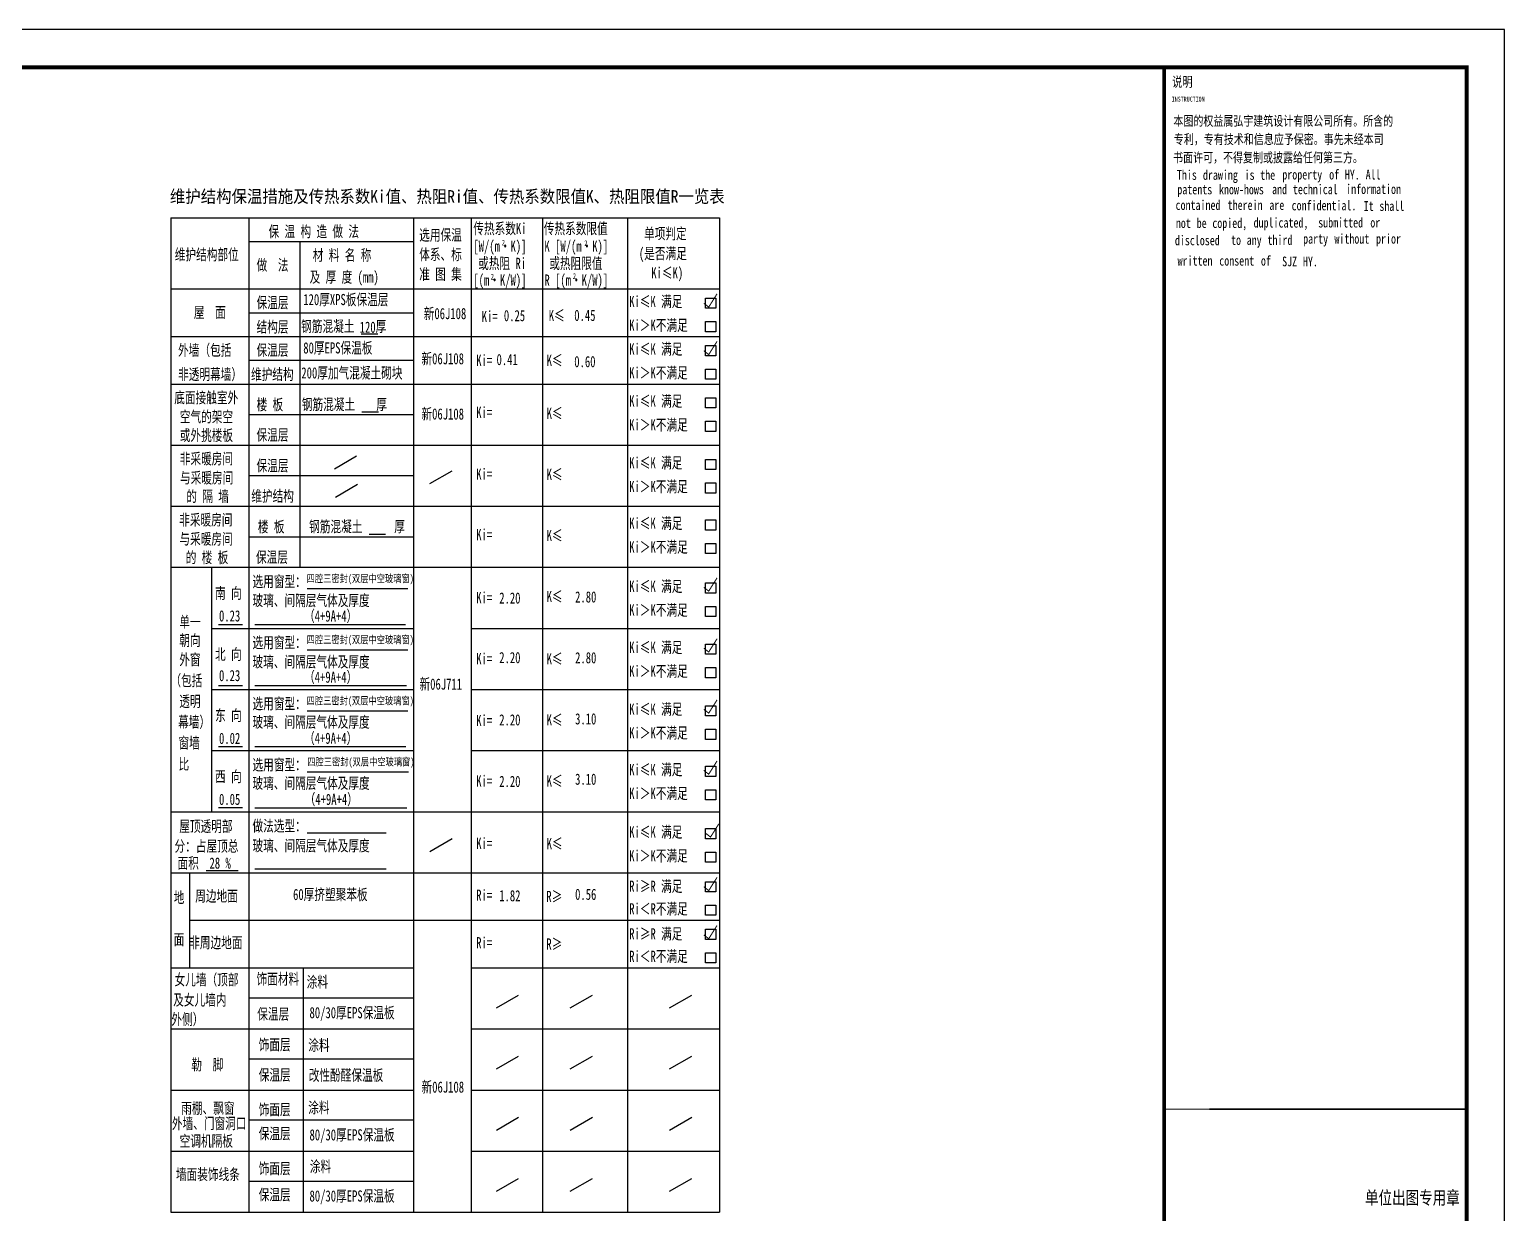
# Model space of a CAD drawing. Extents: x 174641 to 414490, y 73126 to 493158.
# Drawn here: x 219758 to 258758, y 288226 to 319536 of the extents above; entities that cross this region are included whole.
import ezdxf

# ---------------------------------------------------------------- set-up
doc = ezdxf.new("R2010")
doc.units = 0
doc.header["$LTSCALE"] = 1000
doc.header["$MEASUREMENT"] = 0
for name, color, linetype in [('PUB_TEXT', 7, 'Continuous'), ('PUB_TITLE', 7, 'Continuous'), ('TK', 126, 'Continuous'), ('TWT_TITLE', 7, 'Continuous')]:
    doc.layers.add(name, color=color, linetype=linetype)
doc.styles.add('-宋体', font='', dxfattribs={"width": 0.8})
doc.styles.add('STYLE3', font='', dxfattribs={"width": 0.7})
doc.styles.get('-宋体').set_extended_font_data('SimSun')
doc.styles.get('STYLE3').set_extended_font_data('SimSun')

msp = doc.modelspace()

# ---------------------------------------------------------------- linework, layer by layer
for p, q in [((249757.8, 261135.6), (249757.8, 318535.6)), ((257757.8, 290984.7), (250957.8, 290984.7)), ((250957.8, 290984.7), (257757.8, 290984.7))]:
    msp.add_line(p, q)
at = {"const_width": 34}
msp.add_lwpolyline([(249757.8, 290984.7), (257757.8, 290984.7)], dxfattribs=at)
at = {"layer": 'PUB_TEXT'}
for p, q in [((223495, 314559.4), (237999.8, 314559.4)), ((223495, 314559.4), (223495, 288259.7)), ((225559.5, 314559.4), (225559.5, 288259.7)), ((229910.2, 314559.4), (229910.2, 288259.7)), ((231436.2, 314559.4), (231436.2, 288259.7)), ((233321.1, 314559.4), (233321.1, 288259.7)), ((235565.1, 314559.4), (235565.1, 288259.7)), ((237999.8, 314559.4), (237999.8, 288259.7)), ((225559.5, 313931.1), (229910.2, 313931.1)), ((226905.9, 313931.1), (226905.9, 305314.1)), ((223495, 312674.4), (237999.8, 312674.4)), ((225559.5, 312046.1), (229910.2, 312046.1)), ((223495, 311417.8), (237999.8, 311417.8)), ((223495, 311417.8), (237999.8, 311417.8)), ((228529.3, 311485.7), (228963.9, 311485.7)), ((225559.5, 310789.5), (229910.2, 310789.5)), ((223495, 310161.2), (237999.8, 310161.2)), ((225559.5, 309353.3), (229910.2, 309353.3)), ((228547.3, 309421.2), (228981.9, 309421.2)), ((223495, 308545.5), (237999.8, 308545.5)), ((227821.1, 307921.8), (228407.2, 308260.2)), ((225559.5, 307737.6), (229910.2, 307737.6)), ((230345, 307527.2), (230931.2, 307865.6)), ((227847.9, 307171.7), (228434.1, 307510.1)), ((223495, 306929.8), (237999.8, 306929.8)), ((228740.2, 306189.9), (229174.7, 306189.9)), ((225559.5, 306122), (229910.2, 306122)), ((223495, 305314.1), (237999.8, 305314.1)), ((223495, 305314.1), (237999.8, 305314.1)), ((224572.1, 305314.1), (224572.1, 298851.4)), ((227102.8, 304751.1), (229764.2, 304751.1)), ((224572.1, 303698.4), (229910.2, 303698.4)), ((224755.3, 303802.5), (225390.6, 303802.5)), ((225714.8, 303802.8), (229702.9, 303802.8)), ((231436.2, 303698.4), (237999.8, 303698.4)), ((227102.8, 303135.4), (229760.9, 303135.4)), ((224572.1, 302082.8), (229910.2, 302082.8)), ((224755.3, 302186.8), (225390.6, 302186.8)), ((225714.8, 302187.1), (229725.5, 302187.1)), ((231436.2, 302082.8), (237999.8, 302082.8)), ((227102.8, 301519.7), (229760.9, 301519.7)), ((224572.1, 300467.1), (229910.2, 300467.1)), ((224755.3, 300578), (225390.6, 300578)), ((225714.8, 300571.4), (229712.5, 300571.4)), ((231436.2, 300467.1), (237999.8, 300467.1)), ((227102.8, 299904), (229780, 299904)), ((223495, 298851.4), (237999.8, 298851.4)), ((224755.3, 298962.3), (225390.6, 298962.3)), ((225714.8, 298955.8), (229734.8, 298955.8)), ((227102.8, 298288.3), (229184.5, 298288.3)), ((230345, 297799.7), (230931.2, 298138.1)), ((223495, 297235.7), (237999.8, 297235.7)), ((223988.7, 297235.7), (223988.7, 294722.4)), ((224427.9, 297294.2), (225276.1, 297294.2)), ((225714.8, 297340.1), (229184.5, 297340.1)), ((223988.7, 295979.1), (237999.8, 295979.1)), ((223495, 294722.4), (229910.2, 294722.4)), ((225559.5, 294722.4), (229910.2, 294722.4)), ((226990.4, 294722.4), (226990.4, 293106.8)), ((231436.2, 294722.4), (237999.8, 294722.4)), ((225559.5, 293931.3), (229910.2, 293931.3)), ((232104.3, 293663.7), (232690.5, 294002.1)), ((234054.4, 293663.7), (234640.6, 294002.1)), ((236682.8, 293663.7), (237268.9, 294002.1)), ((223495, 293106.8), (229910.2, 293106.8)), ((223495, 293106.8), (229910.2, 293106.8)), ((226990.4, 293106.8), (226990.4, 291491.1)), ((231436.2, 293106.8), (237999.8, 293106.8)), ((225559.5, 292315.6), (229910.2, 292315.6)), ((232104.3, 292048), (232690.5, 292386.4)), ((234054.4, 292048), (234640.6, 292386.4)), ((236682.8, 292048), (237268.9, 292386.4)), ((223495, 291491.1), (229910.2, 291491.1)), ((223495, 291491.1), (229910.2, 291491.1)), ((226990.4, 291491.1), (226990.4, 289875.4)), ((231436.2, 291491.1), (237999.8, 291491.1)), ((225559.5, 290699.9), (229910.2, 290699.9)), ((232104.3, 290432.3), (232690.5, 290770.8)), ((234054.4, 290432.3), (234640.6, 290770.8)), ((236682.8, 290432.3), (237268.9, 290770.8)), ((223495, 289875.4), (229910.2, 289875.4)), ((223495, 289875.4), (229910.2, 289875.4)), ((226990.4, 289875.4), (226990.4, 288259.7)), ((226990.4, 289875.4), (226990.4, 288259.7)), ((231436.2, 289875.4), (237999.8, 289875.4)), ((225559.5, 289084.3), (229910.2, 289084.3)), ((232104.3, 288816.7), (232690.5, 289155.1)), ((234054.4, 288816.7), (234640.6, 289155.1)), ((236682.8, 288816.7), (237268.9, 289155.1)), ((223495, 288259.7), (237999.8, 288259.7))]:
    msp.add_line(p, q, dxfattribs=at)
at = {"layer": 'PUB_TEXT', "const_width": 26.9}
for points in [[(237586.8, 312295.3), (237717.2, 312195.6), (237937.4, 312545.6), (237937.4, 312545.6)], [(237586.8, 311038.7), (237717.2, 310939), (237937.4, 311289), (237937.4, 311289)], [(237586.8, 304784.1), (237717.2, 304684.4), (237937.4, 305034.4), (237937.4, 305034.4)], [(237586.8, 303173.9), (237717.2, 303074.2), (237937.4, 303424.2), (237937.4, 303424.2)], [(237586.8, 301558.2), (237717.2, 301458.5), (237937.4, 301808.5), (237937.4, 301808.5)], [(237586.8, 299942.5), (237717.2, 299842.9), (237937.4, 300192.9), (237937.4, 300192.9)], [(237634.7, 298280.9), (237765.1, 298181.2), (237985.3, 298531.2), (237985.3, 298531.2)], [(237586.8, 296865.1), (237717.2, 296765.4), (237937.4, 297115.4), (237937.4, 297115.4)], [(237586.8, 295592.8), (237717.2, 295493.1), (237937.4, 295843.1), (237937.4, 295843.1)]]:
    msp.add_lwpolyline(points, dxfattribs=at)
at = {"layer": 'PUB_TEXT'}
for points in [[(237632.6, 312431.5), (237901.9, 312431.5), (237901.9, 312162.2), (237632.6, 312162.2)], [(237632.6, 311811.3), (237901.9, 311811.3), (237901.9, 311542), (237632.6, 311542)], [(237632.6, 311174.9), (237901.9, 311174.9), (237901.9, 310905.6), (237632.6, 310905.6)], [(237632.6, 310554.7), (237901.9, 310554.7), (237901.9, 310285.4), (237632.6, 310285.4)], [(237632.6, 309798.2), (237901.9, 309798.2), (237901.9, 309528.9), (237632.6, 309528.9)], [(237632.6, 309177.9), (237901.9, 309177.9), (237901.9, 308908.6), (237632.6, 308908.6)], [(237632.6, 308165.3), (237901.9, 308165.3), (237901.9, 307896), (237632.6, 307896)], [(237632.6, 307545.1), (237901.9, 307545.1), (237901.9, 307275.8), (237632.6, 307275.8)], [(237632.6, 306566.8), (237901.9, 306566.8), (237901.9, 306297.5), (237632.6, 306297.5)], [(237632.6, 305946.6), (237901.9, 305946.6), (237901.9, 305677.3), (237632.6, 305677.3)], [(237632.6, 304899.7), (237901.9, 304899.7), (237901.9, 304630.4), (237632.6, 304630.4)], [(237632.6, 304279.4), (237901.9, 304279.4), (237901.9, 304010.1), (237632.6, 304010.1)], [(237632.6, 303284), (237901.9, 303284), (237901.9, 303014.7), (237632.6, 303014.7)], [(237632.6, 302663.7), (237901.9, 302663.7), (237901.9, 302394.5), (237632.6, 302394.5)], [(237632.6, 301651.1), (237901.9, 301651.1), (237901.9, 301381.9), (237632.6, 301381.9)], [(237632.6, 301030.9), (237901.9, 301030.9), (237901.9, 300761.6), (237632.6, 300761.6)], [(237632.6, 300052.6), (237901.9, 300052.6), (237901.9, 299783.3), (237632.6, 299783.3)], [(237632.6, 299432.4), (237901.9, 299432.4), (237901.9, 299163.1), (237632.6, 299163.1)], [(237632.6, 298402.6), (237901.9, 298402.6), (237901.9, 298133.3), (237632.6, 298133.3)], [(237632.6, 297782.4), (237901.9, 297782.4), (237901.9, 297513.1), (237632.6, 297513.1)], [(237632.6, 297000.3), (237901.9, 297000.3), (237901.9, 296731), (237632.6, 296731)], [(237632.6, 296380), (237901.9, 296380), (237901.9, 296110.8), (237632.6, 296110.8)], [(237632.6, 295743.6), (237901.9, 295743.6), (237901.9, 295474.3), (237632.6, 295474.3)], [(237632.6, 295123.4), (237901.9, 295123.4), (237901.9, 294854.1), (237632.6, 294854.1)]]:
    msp.add_lwpolyline(points, close=True, dxfattribs=at)
at = {"layer": 'PUB_TITLE', "const_width": 100}
msp.add_lwpolyline([(249757.8, 318535.6), (257757.8, 318535.6), (257757.8, 261136), (249757.8, 261136)], close=True, dxfattribs=at)
at = {"layer": 'TWT_TITLE'}
msp.add_lwpolyline([(174657.8, 260135.6), (258757.8, 260135.6), (258757.8, 319535.6), (174657.8, 319535.6)], close=True, dxfattribs=at)
at = {"layer": 'TWT_TITLE', "const_width": 100}
msp.add_lwpolyline([(177157.8, 261135.6), (257757.8, 261135.6), (257757.8, 318535.6), (177157.8, 318535.6)], close=True, dxfattribs=at)

# ---------------------------------------------------------------- texts
at = {"style": '-宋体', "width": 0.75}
for s, height, p in [('INSTRUCTION', 129.153, (249959, 317629.3)), ('单位出图专用章', 350, (255069.5, 288468))]:
    msp.add_text(s, height=height, dxfattribs=at).set_placement(p)
at = {"ltscale": 1000, "style": 'STYLE3', "width": 0.9}
msp.add_text('维护结构保温措施及传热系数Ki值、热阻Ri值、传热系数限值K、热阻限值R一览表', height=331.992, dxfattribs=at).set_placement((223469.5, 314955.2))
at = {"color": 1, "ltscale": 1000, "style": 'STYLE3', "width": 0.78}
for p in [(227085.8, 304916.4, 1060.3), (227085.8, 303300.7, 1060.3), (227085.8, 301685.1, 1060.3), (227101.6, 300069.4, 1060.3)]:
    msp.add_text('四腔三密封(双层中空玻璃窗)', height=200, dxfattribs=at).set_placement(p)
at = {"layer": 'PUB_TEXT', "style": 'STYLE3', "width": 0.7}
for s, height, p in [('保 温 构 造 做 法', 295, (226079.1, 314047.2)), ('传热系数Ki', 295, (231493, 314126.3)), ('传热系数限值', 295, (233356.9, 314126.3)), ('选用保温', 295, (230062.5, 313954.5)), ('[W/(m·K)]', 295, (231493, 313658)), ('2', 150, (232244.7, 313823.9)), ('K [W/(m·K)]', 295, (233372.9, 313658)), ('2', 150, (234426.8, 313809.4)), ('单项判定', 295, (236006.6, 313991.9)), ('维护结构部位', 295, (223599.1, 313437.1)), ('材 料 名 称', 295, (227248.1, 313422.9)), ('体系、标', 295, (230062.5, 313439.3)), ('(是否满足', 295, (235870.3, 313465.7)), ('做  法', 295, (225761.4, 313159.6)), ('及 厚 度 (mm)', 295, (227165.2, 312842.8)), ('准 图 集', 295, (230062.5, 312918.9)), ('或热阻 Ri', 295, (231620.5, 313204.9)), ('或热阻限值', 295, (233500.5, 313204.9)), ('Ki≤K)', 295, (236198.3, 312953.7)), ('[(m·K/W)]', 295, (231493, 312762.1)), ('2', 150, (231953.4, 312923.6)), ('R [(m·K/W)]', 295, (233372.9, 312762.1)), ('2', 150, (234123.2, 312938.3)), ('保温层', 295, (225761.4, 312167.5)), ('120厚XPS板保温层', 295, (226996.9, 312247.2)), ('Ki≤K 满足', 295, (235613.9, 312196.1)), ('屋  面', 295, (224102.6, 311909.7)), ('新06J108', 295, (230182, 311876.5)), ('Ki=', 295, (231715, 311800.4)), ('0.25', 295, (232300.7, 311822.6)), ('K≤', 295, (233487.6, 311826.4)), ('0.45', 295, (234161.4, 311829.4)), ('结构层', 295, (225761.4, 311525.2)), ('钢筋混凝土    厚', 295, (226940.7, 311540.3)), ('120', 295, (228488.4, 311516.4)), ('Ki＞K不满足', 295, (235613.9, 311567.8)), ('外墙（包括', 295, (223687.4, 310910.9)), ('保温层', 295, (225761.4, 310910.9)), ('80厚EPS保温板', 295, (226996.9, 310969.1)), ('Ki≤K 满足', 295, (235613.9, 310939.5)), ('新06J108', 295, (230121.2, 310682.1)), ('Ki=', 295, (231568.8, 310639.5)), ('0.41', 295, (232106.7, 310660.9)), ('K≤', 295, (233431.8, 310639.5)), ('0.60', 295, (234161.4, 310606)), ('非透明幕墙）', 295, (223687.4, 310270.8)), ('维护结构', 295, (225614.6, 310268.5)), ('200厚加气混凝土砌块', 295, (226945.3, 310308.2)), ('Ki＞K不满足', 295, (235613.9, 310311.2)), ('底面接触室外', 295, (223585.7, 309654.2)), ('楼 板', 295, (225761.4, 309469.6)), ('钢筋混凝土    厚', 295, (226958.7, 309475.8)), ('Ki≤K 满足', 295, (235613.9, 309562.8)), ('空气的架空', 295, (223731.7, 309148.8)), ('新06J108', 295, (230121.2, 309221.1)), ('Ki=', 295, (231568.8, 309262.7)), ('K≤', 295, (233431.8, 309239.2)), ('Ki＞K不满足', 295, (235613.9, 308934.4)), ('或外挑楼板', 295, (223731.7, 308658.9)), ('保温层', 295, (225761.4, 308666.6)), ('非采暖房间', 295, (223730.9, 308038.6)), ('保温层', 295, (225761.4, 307855.4)), ('Ki≤K 满足', 295, (235613.9, 307929.9)), ('与采暖房间', 295, (223736.8, 307533.2)), ('Ki=', 295, (231568.8, 307629.9)), ('K≤', 295, (233431.8, 307623.6)), ('的 隔 墙', 295, (223903.5, 307043.2)), ('维护结构', 295, (225622.5, 307050.9)), ('Ki＞K不满足', 295, (235613.9, 307301.6)), ('非采暖房间', 295, (223716.2, 306422.9)), ('楼 板', 295, (225796.3, 306239.7)), ('钢筋混凝土      厚', 295, (227151.5, 306244.4)), ('Ki≤K 满足', 295, (235613.9, 306331.4)), ('与采暖房间', 295, (223722.1, 305917.5)), ('Ki=', 295, (231568.8, 306031.4)), ('K≤', 295, (233431.8, 306007.9)), ('的 楼 板', 295, (223888.8, 305427.6)), ('保温层', 295, (225746.1, 305435.2)), ('Ki＞K不满足', 295, (235613.9, 305703.1)), ('选用窗型： ', 295, (225654.3, 304793.2)), ('Ki≤K 满足', 295, (235613.9, 304664.3)), ('南 向', 295, (224664.7, 304483.7)), ('玻璃、间隔层气体及厚度', 295, (225654.3, 304291.1)), ('Ki=', 295, (231568.8, 304364.2)), ('2.20', 295, (232177.5, 304354.4)), ('K≤', 295, (233431.8, 304392.2)), ('2.80', 295, (234183.9, 304383.1)), ('（4+9A+4）', 295, (227017.4, 303877.6)), ('Ki＞K不满足', 295, (235613.9, 304035.9)), ('单一', 295, (223719, 303723.8)), ('0.23', 295, (224768.9, 303882.1)), ('朝向', 295, (223719, 303235.6)), ('选用窗型： ', 295, (225654.3, 303177.5)), ('外窗', 295, (223719, 302726.2)), ('北 向', 295, (224664.7, 302868.1)), ('Ki=', 295, (231568.8, 302748.5)), ('2.20', 295, (232177.5, 302779)), ('K≤', 295, (233431.8, 302748.1)), ('2.80', 295, (234183.9, 302774.7)), ('Ki≤K 满足', 295, (235613.9, 303048.6)), ('玻璃、间隔层气体及厚度', 295, (225654.3, 302667.9)), ('Ki＞K不满足', 295, (235613.9, 302420.3)), ('（包括', 295, (223484.3, 302174.3)), ('0.23', 295, (224768.9, 302303.8)), ('（4+9A+4）', 295, (227017.4, 302261.9)), ('新06J711', 295, (230070.4, 302078.4)), ('透明', 295, (223719, 301622.4)), ('选用窗型： ', 295, (225654.3, 301561.9)), ('东 向', 295, (224664.7, 301252.4)), ('Ki≤K 满足', 295, (235613.9, 301415.7)), ('幕墙）', 295, (223688.3, 301077.6)), ('玻璃、间隔层气体及厚度', 295, (225654.3, 301074.6)), ('Ki=', 295, (231568.8, 301115.7)), ('2.20', 295, (232177.5, 301132.6)), ('K≤', 295, (233431.8, 301132.4)), ('3.10', 295, (234183.9, 301159.1)), ('Ki＞K不满足', 295, (235613.9, 300787.4)), ('窗墙', 295, (223698.5, 300525.7)), ('0.02', 295, (224768.9, 300643.4)), ('（4+9A+4）', 295, (227017.4, 300646.3)), ('比', 295, (223698.5, 299964.3)), ('西 向', 295, (224664.7, 299636.7)), ('选用窗型： ', 295, (225654.3, 299946.2)), ('Ki≤K 满足', 295, (235613.9, 299817.2)), ('玻璃、间隔层气体及厚度', 295, (225654.3, 299458.9)), ('Ki=', 295, (231568.8, 299517.2)), ('2.20', 295, (232177.5, 299505.6)), ('K≤', 295, (233431.8, 299516.7)), ('3.10', 295, (234183.9, 299564)), ('Ki＞K不满足', 295, (235613.9, 299188.9)), ('0.05', 295, (224768.9, 299031.9)), ('（4+9A+4）', 295, (227033.3, 299030.6)), ('屋顶透明部', 295, (223718.2, 298319.2)), ('做法选型： ', 295, (225654.3, 298330.5)), ('Ki≤K 满足', 295, (235613.9, 298167.2)), ('分：占屋顶总', 295, (223591.9, 297794.9)), ('玻璃、间隔层气体及厚度', 295, (225654.3, 297806)), ('Ki=', 295, (231568.8, 297867.2)), ('K≤', 295, (233431.8, 297859.4)), ('面积  28 %%%', 295, (223672.7, 297345.2)), ('Ki＞K不满足', 295, (235613.9, 297538.9)), ('周边地面', 295, (224138.8, 296474.7)), ('60厚挤塑聚苯板', 295, (226726.8, 296515.5)), ('Ri=', 295, (231568.8, 296495.1)), ('0.56', 295, (234183.9, 296519.4)), ('Ri≥R 满足', 295, (235613.9, 296732.4)), ('地', 295, (223570.6, 296437.6)), ('1.82', 295, (232177.5, 296481.7)), ('R≥', 295, (233423.4, 296461.7)), ('Ri＜R不满足', 295, (235613.9, 296136.6)), ('面', 295, (223570.6, 295324.5)), ('Ri≥R 满足', 295, (235613.9, 295475.7)), ('非周边地面', 295, (223980.3, 295242.1)), ('Ri=', 295, (231568.8, 295238.4)), ('R≥', 295, (233423.4, 295205.1)), ('Ri＜R不满足', 295, (235613.9, 294879.9)), ('女儿墙（顶部', 295, (223594, 294261.7)), ('饰面材料', 295, (225761.4, 294279.7)), ('涂料', 295, (227087.1, 294200.9)), ('及女儿墙内', 295, (223557.7, 293727.8)), ('保温层', 295, (225778.9, 293353.8)), ('80/30厚EPS保温板', 295, (227161.6, 293389.6)), ('外侧）', 295, (223510.3, 293216.2)), ('饰面层', 295, (225818.3, 292544)), ('涂料', 295, (227128.8, 292532)), ('勒  脚', 295, (224037.2, 292015.6)), ('保温层', 295, (225818.3, 291744.1)), ('改性酚醛保温板', 295, (227140.9, 291736.9)), ('新06J108', 295, (230123.5, 291422.5)), ('雨棚、飘窗', 295, (223770.2, 290865.6)), ('饰面层', 295, (225818.3, 290827)), ('涂料', 295, (227127.2, 290879.1)), ('外墙、门窗洞口', 295, (223523.4, 290461.3)), ('空调机隔板', 295, (223728.6, 289995.6)), ('保温层', 295, (225818.3, 290192.3)), ('80/30厚EPS保温板', 295, (227161.6, 290158.3)), ('墙面装饰线条', 295, (223630.4, 289113.3)), ('饰面层', 295, (225818.3, 289268.8)), ('涂料', 295, (227169.6, 289323.1)), ('保温层', 295, (225818.3, 288576.6)), ('80/30厚EPS保温板', 295, (227161.6, 288542.6))]:
    msp.add_text(s, height=height, dxfattribs=at).set_placement(p)
at = {"layer": 'TK', "color": 9, "style": '-宋体', "width": 0.75}
msp.add_text('说明', height=265.82, dxfattribs=at).set_placement((249968.1, 318020.5))
at = {"layer": 'TK', "style": '-宋体', "width": 0.75}
for s, height, p in [('本图的权益属弘宇建筑设计有限公司所有。所含的', 258.228, (250002.8, 316990.1)), ('专利，专有技术和信息应予保密。事先未经本司', 258.228, (250015.8, 316505.8)), ('书面许可，不得复制或披露给任何第三方。', 258.228, (249995.3, 316022.9)), ('This', 258.23, (250095.2, 315560.6)), ('drawing', 258.23, (250783.8, 315560.6)), ('is', 258.23, (251885.6, 315560.6)), ('the', 258.23, (252298.7, 315560.6)), ('property', 258.23, (252883.4, 315570.2)), ('of', 258.23, (254122.9, 315570.2)), ('HY.', 258.23, (254536.1, 315570.2)), ('All', 258.23, (255087, 315570.2)), ('patents', 258.23, (250107, 315176.5)), ('know-hows', 258.23, (251208.8, 315176.5)), ('and', 258.23, (252612, 315181)), ('technical', 258.23, (253162.9, 315181)), ('information', 258.228, (254571.6, 315185.5)), ('contained', 258.23, (250061.2, 314763.3)), ('therein', 258.23, (251438.5, 314763.3)), ('are', 258.23, (252540.2, 314763.3)), ('confidential.', 258.228, (253129.2, 314753.2)), ('It', 258.23, (255035.5, 314738.6)), ('shall', 258.23, (255448.6, 314738.6)), ('not', 258.23, (250068.2, 314287.3)), ('be', 258.23, (250619.1, 314287.3)), ('copied,', 258.23, (251032.3, 314287.3)), ('duplicated,', 258.228, (252123.9, 314299)), ('submitted', 258.23, (253832.8, 314300.9)), ('or', 258.23, (255210, 314300.9)), ('disclosed', 258.23, (250042.6, 313830.5)), ('to', 258.23, (251527.8, 313840.3)), ('any', 258.23, (251941, 313840.3)), ('third', 258.23, (252491.8, 313840.3)), ('party', 258.23, (253433.9, 313871.9)), ('without', 258.23, (254260.3, 313871.9)), ('prior', 258.23, (255362, 313871.9)), ('written', 258.23, (250114.2, 313291.8)), ('of', 258.23, (252317.7, 313291.8)), ('consent', 258.23, (251216, 313291.8)), ('SJZ', 258.23, (252878, 313273.3)), ('HY.', 258.23, (253428.9, 313273.3))]:
    msp.add_text(s, height=height, dxfattribs=at).set_placement(p)

doc.saveas('drawing.dxf')
